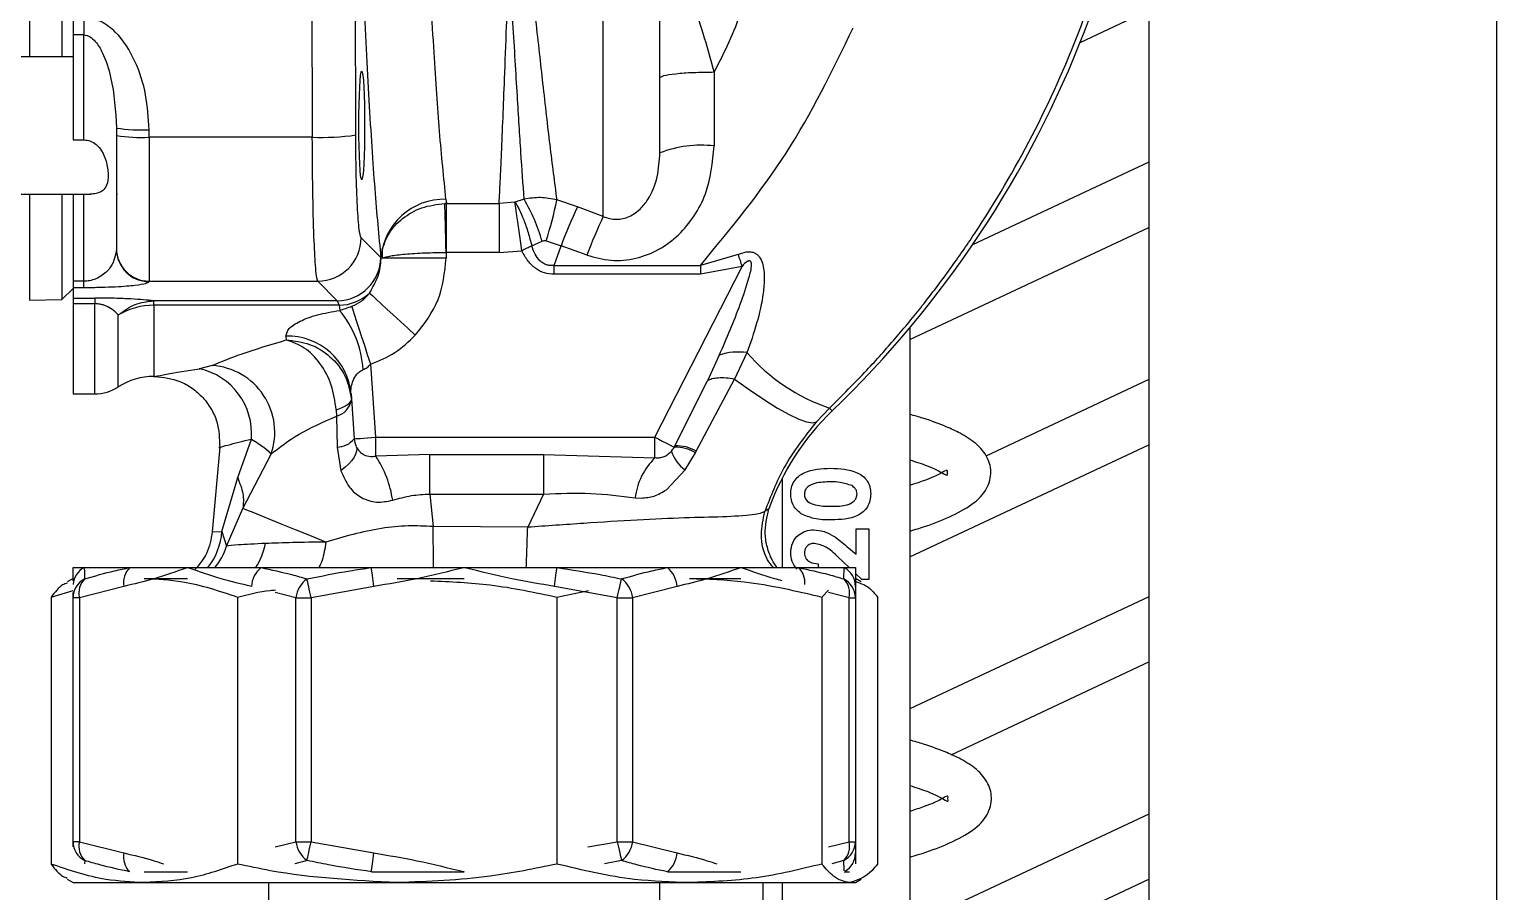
# Model space of a CAD drawing. Extents: x 150 to 4150, y 50 to 2920.
# Drawn here: x 2014.5 to 2183.2, y 1716.6 to 1815.9 of the extents above; entities that cross this region are included whole.
import ezdxf

# ---------------------------------------------------------------- set-up
doc = ezdxf.new("R2010")
doc.units = 0
doc.header["$LTSCALE"] = 10
doc.linetypes.add('SLD-KATı', pattern=[0])
doc.layers.get('0').update_dxf_attribs({"linetype": 'CONTINUOUS'})

msp = doc.modelspace()

# ---------------------------------------------------------------- linework, layer by layer
at = {"color": 7, "linetype": 'SLD-KATı'}
for p, q in [((2183.23, 1483.92), (2183.23, 2076.42)), ((2080.47, 1794.33), (2080.47, 1989.47)), ((2018.21, 1970.13), (2018.21, 1812.71)), ((2052, 1803.7), (2051.88, 1846.57)), ((2046.89, 1846.31), (2047, 1803.44)), ((2143.23, 1846.16), (2143.23, 1711.88)), ((2135.33, 1814.36), (2143.23, 1818.06)), ((2019.48, 1817.22), (2019.48, 1815.21)), ((2020.73, 1817.22), (2020.73, 1815.21)), ((2020.73, 1815.21), (2019.48, 1815.21)), ((2019.48, 1815.21), (2019.48, 1803.14)), ((2020.73, 1803.14), (2020.73, 1815.21)), ((2019.48, 1812.71), (2013.23, 1812.71)), ((2093.23, 1810.95), (2093.23, 1802.44)), ((2024.48, 1804.51), (2024.48, 1803.64)), ((2028.23, 1803.44), (2028.23, 1804.31)), ((2019.48, 1803.14), (2020.73, 1803.14)), ((2047, 1803.44), (2028.23, 1803.44)), ((2028.23, 1803.44), (2028.23, 1786.88)), ((2143.23, 1800.56), (2122.94, 1791.05)), ((2012.48, 1796.88), (2021.48, 1796.88)), ((2018.21, 1796.88), (2018.21, 1784.77)), ((2019.48, 1796.88), (2019.48, 1796.84)), ((2020.73, 1796.84), (2019.48, 1796.84)), ((2019.48, 1796.84), (2019.48, 1786.87)), ((2020.73, 1786.87), (2020.73, 1796.84)), ((2024.48, 1796.88), (2024.6, 1796.88)), ((2062.44, 1795.83), (2062.24, 1795.83)), ((2062.38, 1796.31), (2062.44, 1795.83)), ((2062.44, 1795.83), (2068.5, 1795.83)), ((2062.44, 1790.19), (2062.44, 1795.83)), ((2070.31, 1795.97), (2068.5, 1795.83)), ((2068.5, 1795.83), (2068.5, 1790.19)), ((2071.37, 1796.31), (2070.31, 1795.97)), ((2077.5, 1795.42), (2075.12, 1796.23)), ((2080.47, 1794.33), (2077.5, 1795.42)), ((2115.73, 1780.17), (2143.23, 1793.06)), ((2054.86, 1789.63), (2052.62, 1791.87)), ((2072.25, 1790.95), (2073.43, 1791.48)), ((2073.9, 1791.54), (2075.62, 1790.95)), ((2074.83, 1788.69), (2075.62, 1790.95)), ((2078.6, 1789.87), (2075.62, 1790.95)), ((2054.89, 1789.58), (2054.86, 1789.63)), ((2054.89, 1789.58), (2054.91, 1789.49)), ((2054.91, 1789.49), (2055.05, 1790.49)), ((2055.07, 1789.54), (2054.91, 1789.49)), ((2062.4, 1789.54), (2055.07, 1789.54)), ((2062.4, 1790.19), (2062.4, 1789.54)), ((2062.4, 1790.19), (2062.44, 1790.19)), ((2068.5, 1790.19), (2062.44, 1790.19)), ((2068.5, 1790.19), (2071.1, 1790.37)), ((2095.97, 1789.96), (2091.64, 1788.69)), ((2074.83, 1788.69), (2091.64, 1788.69)), ((2074.83, 1787.67), (2074.83, 1788.69)), ((2091.64, 1787.67), (2074.83, 1787.67)), ((2086.41, 1768.92), (2096.43, 1788.58)), ((2091.64, 1788.69), (2091.64, 1787.67)), ((2096.43, 1788.58), (2091.64, 1787.67)), ((2018.21, 1784.77), (2019.48, 1786.04)), ((2020.73, 1786.87), (2019.48, 1786.87)), ((2019.48, 1786.87), (2019.48, 1786.16)), ((2019.48, 1786.16), (2020.73, 1786.16)), ((2019.48, 1786.16), (2019.48, 1784.94)), ((2020.73, 1786.16), (2020.73, 1786.87)), ((2028.23, 1786.88), (2047.62, 1786.88)), ((2028.23, 1786.83), (2028.23, 1786.88)), ((2047.62, 1786.88), (2049.87, 1784.63)), ((2014.46, 1784.7), (2018.21, 1784.77)), ((2019.48, 1784.94), (2021.98, 1784.94)), ((2019.48, 1784.94), (2019.48, 1784.29)), ((2021.98, 1784.29), (2019.48, 1784.29)), ((2019.48, 1784.29), (2019.48, 1773.92)), ((2021.98, 1784.94), (2021.98, 1784.29)), ((2049.87, 1784.63), (2028.76, 1784.63)), ((2028.76, 1784.11), (2028.76, 1784.63)), ((2050.08, 1784.11), (2028.76, 1784.11)), ((2049.87, 1784.63), (2050.08, 1784.11)), ((2050.08, 1784.11), (2050.16, 1783.52)), ((2043.97, 1780.57), (2044.01, 1780.12)), ((2115.73, 1781.51), (2115.73, 1683.53)), ((2035.5, 1777.18), (2034.01, 1776.81)), ((2054.31, 1768.92), (2053.72, 1777.34)), ((2093.81, 1778.36), (2092.45, 1775.41)), ((2097, 1778.65), (2095.57, 1775.6)), ((2091.16, 1767.31), (2095.57, 1775.6)), ((2143.23, 1775.56), (2124.47, 1766.76)), ((2019.48, 1773.92), (2021.98, 1773.92)), ((2051.46, 1773.9), (2051.82, 1768.74)), ((2088.71, 1767.93), (2092.45, 1775.41)), ((2104.98, 1770.69), (2106.49, 1772.27)), ((2106.49, 1772.27), (2106.8, 1771.95)), ((2049.75, 1772.09), (2049.77, 1771.34)), ((2049.77, 1771.34), (2049.85, 1767.78)), ((2054.31, 1768.92), (2086.41, 1768.92)), ((2054.31, 1766.74), (2054.31, 1768.92)), ((2086.41, 1766.54), (2086.41, 1768.92)), ((2036.35, 1767.76), (2035.5, 1758.04)), ((2038.42, 1764.27), (2040, 1768.71)), ((2049.85, 1767.78), (2050.3, 1765.06)), ((2088.64, 1767.78), (2088.71, 1767.93)), ((2089.88, 1765.16), (2091.08, 1767.14)), ((2091.08, 1767.14), (2091.16, 1767.31)), ((2115.73, 1755.17), (2143.23, 1768.06)), ((2039.03, 1760.73), (2042.27, 1766.97)), ((2060.53, 1766.94), (2054.31, 1766.74)), ((2060.53, 1766.94), (2073.6, 1766.94)), ((2073.6, 1766.94), (2086.41, 1766.54)), ((2036.61, 1758.07), (2038.42, 1764.27)), ((2087.74, 1762.88), (2089.88, 1765.16)), ((2060.53, 1762.38), (2073.6, 1762.38)), ((2060.53, 1762.38), (2060.89, 1758.65)), ((2073.6, 1762.38), (2071.78, 1758.56)), ((2037.15, 1756.37), (2039.03, 1760.73)), ((2084.12, 1761.94), (2084.83, 1761.92)), ((2099.53, 1760.68), (2099.05, 1760.37)), ((2071.78, 1758.56), (2060.89, 1758.65)), ((2036.61, 1758.07), (2037.15, 1756.37)), ((2109.54, 1755.45), (2109.54, 1758.39)), ((2109.54, 1758.39), (2111, 1758.39)), ((2111, 1758.39), (2111, 1752.56)), ((2108.5, 1756.36), (2109.54, 1755.45)), ((2019.48, 1753.92), (2020.76, 1753.92)), ((2020.76, 1753.92), (2026.02, 1753.92)), ((2026.02, 1753.92), (2032.66, 1753.92)), ((2032.66, 1753.92), (2041.12, 1753.92)), ((2041.12, 1753.92), (2053.8, 1753.92)), ((2053.8, 1753.92), (2064.48, 1753.92)), ((2064.48, 1753.92), (2075.16, 1753.92)), ((2075.16, 1753.92), (2087.84, 1753.92)), ((2087.84, 1753.92), (2096.3, 1753.92)), ((2096.3, 1753.92), (2102.94, 1753.92)), ((2102.94, 1753.92), (2108.19, 1753.92)), ((2105.17, 1754.36), (2105.17, 1753.92)), ((2108.76, 1753.92), (2107.45, 1755.15)), ((2108.19, 1753.92), (2109.48, 1753.92)), ((2019.48, 1752.67), (2018.8, 1752.28)), ((2027.68, 1752.67), (2032.66, 1752.67)), ((2056.77, 1752.67), (2064.48, 1752.67)), ((2090.37, 1752.67), (2096.3, 1752.67)), ((2110.21, 1752.56), (2109.48, 1753.25)), ((2110.15, 1752.28), (2109.48, 1752.67)), ((2111, 1752.56), (2110.21, 1752.56)), ((2016.95, 1750.53), (2019.48, 1751.28)), ((2016.95, 1750.53), (2016.95, 1719.81)), ((2019.48, 1750.45), (2019.48, 1751.06)), ((2020.21, 1750.45), (2019.48, 1750.45)), ((2019.48, 1722.38), (2019.48, 1750.45)), ((2025.32, 1751.75), (2020.21, 1750.45)), ((2020.21, 1750.45), (2020.21, 1722.38)), ((2038.4, 1750.53), (2038.4, 1719.81)), ((2045.11, 1750.45), (2046.87, 1750.45)), ((2045.11, 1722.38), (2045.11, 1750.45)), ((2054.09, 1751.75), (2046.87, 1750.45)), ((2046.87, 1750.45), (2046.87, 1722.38)), ((2082.08, 1750.45), (2074.86, 1751.75)), ((2075.13, 1750.53), (2078.76, 1751.29)), ((2075.13, 1750.53), (2075.13, 1719.81)), ((2082.08, 1750.45), (2083.85, 1750.45)), ((2082.08, 1722.38), (2082.08, 1750.45)), ((2088.96, 1751.75), (2083.85, 1750.45)), ((2083.85, 1750.45), (2083.85, 1722.38)), ((2105.62, 1750.53), (2106.38, 1751.32)), ((2105.62, 1750.53), (2105.62, 1719.81)), ((2108.75, 1722.38), (2108.75, 1750.45)), ((2108.75, 1750.45), (2109.48, 1750.45)), ((2109.48, 1751.75), (2109.48, 1750.45)), ((2109.48, 1750.45), (2109.48, 1722.38)), ((2112.01, 1750.53), (2112.01, 1719.81)), ((2143.23, 1750.56), (2115.73, 1737.67)), ((2120.48, 1732.39), (2143.23, 1743.06)), ((2143.23, 1725.56), (2115.73, 1712.67)), ((2020.21, 1722.38), (2019.48, 1722.38)), ((2019.48, 1721.78), (2019.48, 1722.38)), ((2020.21, 1722.38), (2025.32, 1721.08)), ((2045.11, 1722.38), (2046.87, 1722.38)), ((2046.87, 1722.38), (2054.09, 1721.08)), ((2082.08, 1722.38), (2083.85, 1722.38)), ((2083.85, 1722.38), (2088.96, 1721.08)), ((2108.75, 1722.38), (2109.48, 1722.38)), ((2109.48, 1722.38), (2109.48, 1721.08)), ((2027.68, 1718.92), (2032.66, 1718.92)), ((2053.8, 1718.92), (2064.48, 1718.92)), ((2087.84, 1718.92), (2096.3, 1718.92)), ((2108.19, 1718.92), (2108.81, 1718.92)), ((2018.8, 1718.06), (2019.48, 1717.67)), ((2019.48, 1717.67), (2027.68, 1717.67)), ((2027.68, 1717.67), (2056.77, 1717.67)), ((2041.98, 1717.67), (2041.98, 1636.42)), ((2056.77, 1717.67), (2090.37, 1717.67)), ((2086.98, 1636.42), (2086.98, 1717.67)), ((2090.37, 1717.67), (2108.81, 1717.67)), ((2108.81, 1717.67), (2109.48, 1717.67)), ((2109.48, 1717.67), (2110.15, 1718.06)), ((2115.73, 1705.17), (2143.23, 1718.06))]:
    msp.add_line(p, q, dxfattribs=at)
at = {"color": 8, "linetype": 'SLD-KATı'}
for p, q in [((2014.46, 1970.13), (2014.46, 1812.71)), ((2014.46, 1796.88), (2014.46, 1784.7)), ((2021.98, 1773.92), (2021.98, 1784.29)), ((2028.76, 1784.11), (2028.76, 1775.92)), ((2024.69, 1774.72), (2024.69, 1783)), ((2101.06, 1764.24), (2101.06, 1753.92)), ((2035.5, 1758.05), (2036.61, 1758.07)), ((2045.11, 1750.45), (2042.72, 1751.06)), ((2108.75, 1750.45), (2106.36, 1751.06)), ((2042.72, 1721.78), (2045.11, 1722.38)), ((2078.71, 1721.78), (2082.08, 1722.38)), ((2106.36, 1721.78), (2108.75, 1722.38)), ((2020.82, 1720.22), (2020.81, 1719.85)), ((2046.4, 1720.22), (2045, 1719.85)), ((2082.56, 1720.22), (2080.6, 1719.85)), ((2108.13, 1720.22), (2106.76, 1719.85)), ((2098.85, 1664.63), (2098.85, 1717.67)), ((2101.06, 1717.67), (2101.06, 1664.17))]:
    msp.add_line(p, q, dxfattribs=at)
at = {"color": 7, "linetype": 'SLD-KATı', "flags": 128}
for points in [[(2062.4, 1790.19), (2062.38, 1791.07), (2062.35, 1791.92), (2062.33, 1792.75), (2062.31, 1793.52), (2062.29, 1794.23), (2062.27, 1794.86), (2062.25, 1795.39), (2062.24, 1795.83)], [(2071.1, 1790.37), (2070.98, 1791.25), (2070.86, 1792.1), (2070.74, 1792.92), (2070.63, 1793.69), (2070.53, 1794.39), (2070.45, 1795.02), (2070.37, 1795.55), (2070.31, 1795.97)], [(2072.25, 1790.95), (2072.1, 1790.87), (2071.96, 1790.8), (2071.82, 1790.73), (2071.68, 1790.66), (2071.53, 1790.59), (2071.39, 1790.52), (2071.24, 1790.45), (2071.1, 1790.37)], [(2095.97, 1789.96), (2096.02, 1789.79), (2096.08, 1789.62), (2096.14, 1789.45), (2096.2, 1789.28), (2096.26, 1789.1), (2096.31, 1788.93), (2096.37, 1788.76), (2096.43, 1788.58)], [(2053.72, 1777.34), (2053.37, 1778.41), (2053.04, 1779.46), (2052.71, 1780.45), (2052.41, 1781.38), (2052.14, 1782.21), (2051.9, 1782.94), (2051.71, 1783.54), (2051.56, 1784)], [(2053.59, 1785.51), (2053.91, 1785.22), (2054.36, 1784.8), (2054.92, 1784.28), (2055.58, 1783.67), (2056.32, 1782.99), (2057.13, 1782.24), (2057.98, 1781.46), (2058.85, 1780.65)], [(2095.57, 1775.6), (2097.37, 1774.32), (2099.02, 1773.21), (2100.52, 1772.28), (2101.84, 1771.54), (2102.95, 1771.01), (2103.85, 1770.69), (2104.53, 1770.58), (2104.98, 1770.69)], [(2049.75, 1772.09), (2050.16, 1772.23), (2050.51, 1772.37), (2050.82, 1772.52), (2051.07, 1772.67), (2051.26, 1772.82), (2051.4, 1772.98), (2051.48, 1773.13), (2051.5, 1773.28)], [(2051.82, 1768.74), (2051.86, 1768.75), (2052.01, 1768.76), (2052.24, 1768.77), (2052.55, 1768.79), (2052.92, 1768.82), (2053.36, 1768.85), (2053.82, 1768.88), (2054.31, 1768.92)], [(2086.41, 1768.92), (2086.85, 1768.7), (2087.26, 1768.48), (2087.65, 1768.29), (2087.99, 1768.12), (2088.26, 1767.97), (2088.47, 1767.87), (2088.6, 1767.8), (2088.64, 1767.78)], [(2052.04, 1767.87), (2052.11, 1767.61), (2052.09, 1767.31), (2051.99, 1766.98), (2051.81, 1766.63), (2051.54, 1766.25), (2051.2, 1765.86), (2050.78, 1765.46), (2050.3, 1765.06)], [(2048.56, 1756.86), (2046.73, 1757.6), (2045.06, 1758.28), (2043.55, 1758.89), (2042.23, 1759.43), (2041.11, 1759.88), (2040.19, 1760.25), (2039.49, 1760.54), (2039.03, 1760.73)], [(2054.09, 1751.75), (2054.05, 1752.08), (2054.01, 1752.4), (2053.96, 1752.71), (2053.92, 1753.01), (2053.89, 1753.28), (2053.85, 1753.53), (2053.82, 1753.74), (2053.8, 1753.92)], [(2074.86, 1751.75), (2074.91, 1752.08), (2074.95, 1752.4), (2074.99, 1752.71), (2075.03, 1753.01), (2075.07, 1753.28), (2075.1, 1753.53), (2075.13, 1753.74), (2075.16, 1753.92)], [(2046.87, 1750.45), (2046.8, 1750.78), (2046.73, 1751.11), (2046.66, 1751.42), (2046.59, 1751.72), (2046.53, 1751.99), (2046.48, 1752.23), (2046.43, 1752.44), (2046.4, 1752.62)], [(2082.08, 1750.45), (2082.16, 1750.78), (2082.23, 1751.11), (2082.3, 1751.42), (2082.36, 1751.72), (2082.42, 1751.99), (2082.48, 1752.23), (2082.52, 1752.44), (2082.56, 1752.62)], [(2046.4, 1720.22), (2046.43, 1720.39), (2046.48, 1720.6), (2046.53, 1720.84), (2046.59, 1721.12), (2046.66, 1721.41), (2046.73, 1721.73), (2046.8, 1722.05), (2046.87, 1722.38)], [(2082.08, 1722.38), (2082.16, 1722.05), (2082.23, 1721.73), (2082.3, 1721.41), (2082.36, 1721.12), (2082.42, 1720.84), (2082.48, 1720.6), (2082.52, 1720.39), (2082.56, 1720.22)], [(2053.8, 1718.92), (2053.82, 1719.1), (2053.85, 1719.31), (2053.89, 1719.55), (2053.92, 1719.83), (2053.96, 1720.12), (2054.01, 1720.43), (2054.05, 1720.75), (2054.09, 1721.08)]]:
    msp.add_lwpolyline(points, dxfattribs=at)
at = {"color": 7, "linetype": 'SLD-KATı'}
for centre, radius, start, end in [((2023.05, 1859.11), 120.87, 313.8573, 3.968), ((2027.29, 1822.37), 18.09, 261.0455, 272.9631), ((2027.29, 1821.5), 18.08, 261.0446, 272.9635), ((2048.09, 1830.5), 27.08, 267.7038, 278.2964), ((2091.69, 1789.69), 12.84, 83.1249, 111.5419), ((2062.21, 1788.97), 7.34, 88.647, 175.255), ((2053.68, 1785.93), 20.51, 15.7113, 30.4093), ((2033.58, 1804.51), 42.36, 342.1592, 348.7239), ((2122.32, 1773.94), 49.7, 154.395, 159.9866), ((2124.1, 1773.35), 48.41, 154.3075, 160.044), ((2047.61, 1791.89), 5.01, 270.1832, 359.8175), ((2028.23, 1790.63), 3.75, 180.0399, 270.0391), ((2028.23, 1790.58), 3.75, 180.0401, 270.0388), ((2049.86, 1789.64), 5.01, 270.1834, 359.8173), ((2059.7, 1790.13), 4.67, 175.6146, 187.3124), ((2028.74, 1776.19), 7.92, 89.8688, 120.7738), ((2050, 1789.39), 5.28, 270.8306, 312.7617), ((2040.88, 1775.9), 12, 3.8497, 39.4224), ((2044.16, 1773.24), 7.33, 5.104, 91.4219), ((2034.98, 1769.48), 7.71, 340.9833, 86.0834), ((2095.99, 1772.1), 6.63, 81.2694, 109.1706), ((2113.35, 1792.74), 21.58, 220.7243, 251.4477), ((2028.76, 1768.42), 7.5, 90, 122.8599), ((2032.38, 1769.34), 7.64, 355.3003, 77.7209), ((2021.98, 1778.92), 5, 270, 302.8599), ((2049.21, 1773.62), 2.34, 283.824, 348.5493), ((2126.98, 1750.95), 29.13, 133.8573, 160.4763), ((2049.83, 1770.31), 2.53, 270.4526, 321.6619), ((2054.31, 1768.92), 2.5, 184, 204.7405), ((2086.41, 1768.92), 2.5, 319.6123, 333), ((2092.36, 1768.62), 4.25, 198.1343, 234.3829), ((2088.79, 1763.41), 4.37, 58.5315, 92.0556), ((2088.95, 1763.7), 4.23, 58.4422, 93.1662), ((2043.74, 1759.79), 12.65, 8.5116, 33.3001), ((2091.81, 1760.99), 7.74, 134.1893, 172.9353), ((2027.8, 1752.15), 2.52, 135.212, 188.9873), ((2043.05, 1751.55), 3.06, 129.1649, 176.1743), ((2085.91, 1751.55), 3.06, 3.8257, 50.8351), ((2107.01, 1751.75), 2.47, 0.0995, 61.3064), ((2021.91, 1750.44), 2.43, 116.5834, 179.7123), ((2022.47, 1750.98), 2.32, 135.166, 193.2225), ((2048.27, 1750.04), 3.19, 125.9387, 172.5097), ((2080.69, 1750.04), 3.19, 7.4903, 54.0613), ((2106.49, 1750.98), 2.32, 346.7775, 44.834), ((2107.04, 1750.44), 2.43, 0.2877, 63.4166), ((2021.91, 1722.39), 2.43, 180.2877, 243.4167), ((2022.47, 1721.85), 2.32, 166.7774, 224.834), ((2048.27, 1722.8), 3.19, 187.4902, 234.0614), ((2080.69, 1722.8), 3.19, 305.9386, 352.5098), ((2106.49, 1721.85), 2.32, 315.166, 13.2226), ((2107.04, 1722.39), 2.43, 296.5833, 359.7123), ((2085.91, 1721.29), 3.06, 309.1645, 356.1746)]:
    msp.add_arc(centre, radius, start, end, dxfattribs=at)
at = {"color": 8, "linetype": 'SLD-KATı'}
for centre, radius, start, end in [((2028.91, 1758.66), 7.72, 322.1176, 355.6138), ((2030.01, 1758.72), 7.51, 320.2771, 341.8027), ((2033.5, 1758.36), 8.29, 327.5684, 348.441), ((2021.95, 1751.75), 2.48, 118.7086, 174.4269), ((2101.21, 1752.18), 2.46, 355.5171, 45.0879), ((2027.84, 1720.69), 2.56, 171.249, 222.1377), ((2107.01, 1721.09), 2.47, 301.4912, 359.9087)]:
    msp.add_arc(centre, radius, start, end, dxfattribs=at)
at = {"color": 7, "linetype": 'SLD-KATı'}
msp.add_ellipse((2052.69, 1804.8), major_axis=(0, 6.25), ratio=0.052408, dxfattribs=at)
for points, knots in [([(2086.98, 1801.63), (2086.98, 1804.09), (2086.98, 1809.1), (2086.98, 1819.16), (2086.98, 1831.06), (2086.98, 1844.66), (2086.98, 1859.39), (2086.98, 1874.69), (2086.98, 1889.96), (2086.98, 1904.88), (2086.98, 1919.44), (2086.98, 1933.59), (2086.98, 1946.98), (2086.98, 1959.05), (2086.98, 1969.31), (2086.98, 1977.34), (2086.98, 1983.17), (2086.98, 1985.15), (2086.98, 1986.12)], [0, 0, 0, 0, 0.059803, 0.121859, 0.185514, 0.25, 0.314486, 0.378141, 0.440197, 0.5, 0.559803, 0.621859, 0.685514, 0.75, 0.814486, 0.878141, 0.940197, 1, 1, 1, 1]), ([(2051.71, 1897.06), (2051.7, 1891.81), (2051.67, 1881.13), (2051.79, 1864.97), (2052.04, 1848.98), (2052.41, 1833.71), (2052.9, 1819.71), (2053.5, 1807.5), (2054.16, 1797.2), (2054.65, 1792.09), (2054.89, 1789.58)], [0, 0, 0, 0, 0.120021, 0.244171, 0.371244, 0.499843, 0.628466, 0.755605, 0.879857, 1, 1, 1, 1]), ([(2062.38, 1796.31), (2062.13, 1798.79), (2061.64, 1803.56), (2061.09, 1811.61), (2060.68, 1818.78), (2060.4, 1824.8), (2060.14, 1831.07), (2059.89, 1838.42), (2059.65, 1846.94), (2059.44, 1856.7), (2059.27, 1868.2), (2059.16, 1881.51), (2059.19, 1891.46), (2059.2, 1896.43)], [0, 0, 0, 0, 0.12651, 0.244333, 0.31025, 0.374867, 0.438185, 0.500204, 0.586553, 0.671792, 0.755924, 0.878148, 1, 1, 1, 1]), ([(2106.49, 1772.27), (2107.93, 1773.71), (2110.54, 1776.31), (2114.08, 1780.28), (2117.29, 1784.16), (2120.32, 1788.17), (2124.75, 1794.57), (2130.02, 1803.55), (2135.45, 1815.63), (2139.5, 1828.15), (2142.15, 1841.08), (2143.49, 1854.18), (2143.16, 1863.02), (2143, 1867.43)], [0, 0, 0, 0, 0.058228, 0.105455, 0.151755, 0.202416, 0.249131, 0.373993, 0.499203, 0.626154, 0.748428, 0.874469, 1, 1, 1, 1]), ([(2093.23, 1810.95), (2092.82, 1812.44), (2092.04, 1815.27), (2090.71, 1819.31), (2089.47, 1823.05), (2088.99, 1825.66), (2088.76, 1826.91)], [0, 0, 0, 0, 0.267084, 0.506228, 0.762781, 1, 1, 1, 1]), ([(2097.84, 1825.67), (2097.68, 1824.79), (2097.23, 1822.21), (2096.35, 1817.08), (2094.39, 1813.24), (2093.23, 1810.95)], [0, 0, 0, 0, 0.171077, 0.5067758, 1, 1, 1, 1]), ([(2068.5, 1795.83), (2068.54, 1796.66), (2068.62, 1798.43), (2068.77, 1801.7), (2068.94, 1805.62), (2069.13, 1810.45), (2069.36, 1816.46), (2069.53, 1821.38), (2069.62, 1824.05)], [0, 0, 0, 0, 0.121442, 0.261256, 0.419439, 0.576976, 0.7705, 1, 1, 1, 1]), ([(2071.37, 1796.31), (2071.25, 1798.03), (2071, 1801.48), (2070.58, 1808.29), (2070.19, 1814.86), (2069.85, 1820.36), (2069.69, 1822.92), (2069.62, 1824.05)], [0, 0, 0, 0, 0.250405, 0.501115, 0.779713, 0.902747, 1, 1, 1, 1]), ([(2071.88, 1823.98), (2072.15, 1821.57), (2072.74, 1816.45), (2073.54, 1809.24), (2074.35, 1802.09), (2074.85, 1798.25), (2075.12, 1796.23)], [0, 0, 0, 0, 0.208643, 0.44476, 0.708498, 1, 1, 1, 1]), ([(2028.23, 1804.31), (2028.15, 1805.66), (2027.99, 1808.35), (2026.75, 1812.23), (2024.95, 1815.18), (2023.03, 1816.65), (2021.75, 1817.15), (2021.06, 1817.2), (2020.73, 1817.22)], [0, 0, 0, 0, 0.2488886, 0.498663, 0.7484848, 0.873943, 0.9382519, 1, 1, 1, 1]), ([(2091.64, 1788.69), (2095.1, 1792.88), (2102.05, 1801.28), (2106.83, 1811.11), (2109.22, 1816.03)], [0, 0, 0, 0, 0.49895, 1, 1, 1, 1]), ([(2020.73, 1815.21), (2020.84, 1815.2), (2021.07, 1815.18), (2021.55, 1814.96), (2022.24, 1814.33), (2023.13, 1812.76), (2024.19, 1809.43), (2024.36, 1806.48), (2024.48, 1804.51)], [0, 0, 0, 0, 0.026673, 0.055573, 0.125692, 0.25072, 0.500889, 1, 1, 1, 1]), ([(2086.98, 1810.28), (2087.07, 1810.37), (2087.26, 1810.54), (2088.71, 1810.77), (2090.77, 1810.92), (2092.41, 1810.94), (2093.23, 1810.95)], [0, 0, 0, 0, 0.249999, 0.499996, 0.750002, 1, 1, 1, 1]), ([(2020.73, 1803.14), (2020.99, 1803.11), (2021.5, 1803.05), (2022.23, 1802.57), (2022.89, 1801.77), (2023.39, 1800.52), (2023.58, 1799.09), (2023.44, 1797.96), (2022.99, 1797.31), (2022.37, 1797.01), (2021.66, 1796.88), (2021.09, 1796.85), (2020.78, 1796.84), (2020.73, 1796.84)], [0, 0, 0, 0, 0.064218, 0.128128, 0.210429, 0.327503, 0.48814, 0.651333, 0.771149, 0.855739, 0.921763, 0.98821, 1, 1, 1, 1]), ([(2024.48, 1803.64), (2024.48, 1802.02), (2024.48, 1798.69), (2024.48, 1794.42), (2024.48, 1791.4), (2024.48, 1790.88), (2024.48, 1790.62)], [0, 0, 0, 0, 0.241413, 0.5, 0.758588, 1, 1, 1, 1]), ([(2047.62, 1786.88), (2047.58, 1787.03), (2047.49, 1787.31), (2047.34, 1788.92), (2047.18, 1791.97), (2047.04, 1797.13), (2047.02, 1801.37), (2047, 1803.44)], [0, 0, 0, 0, 0.151336, 0.285374, 0.500804, 0.757197, 1, 1, 1, 1]), ([(2052.62, 1791.87), (2052.54, 1792.1), (2052.38, 1792.58), (2052.18, 1795.32), (2052.03, 1799.2), (2052.01, 1802.24), (2052, 1803.7)], [0, 0, 0, 0, 0.241561, 0.500214, 0.758736, 1, 1, 1, 1]), ([(2078.6, 1789.87), (2079.51, 1789.62), (2081.35, 1789.11), (2084.24, 1789.4), (2086.91, 1790.43), (2089.21, 1792.15), (2091, 1794.35), (2092.77, 1797.72), (2093.04, 1800.55), (2093.23, 1802.44)], [0, 0, 0, 0, 0.124884, 0.249847, 0.374987, 0.500234, 0.625529, 0.750595, 1, 1, 1, 1]), ([(2080.47, 1794.33), (2080.72, 1794.24), (2081.21, 1794.05), (2081.99, 1793.97), (2082.75, 1794.06), (2083.72, 1794.39), (2084.75, 1795.13), (2085.94, 1796.65), (2086.81, 1798.86), (2086.92, 1800.71), (2086.98, 1801.63)], [0, 0, 0, 0, 0.064267, 0.125687, 0.183858, 0.244688, 0.371661, 0.494082, 0.74655, 1, 1, 1, 1]), ([(2055.05, 1790.49), (2055.27, 1791.15), (2055.73, 1792.49), (2057.34, 1794.19), (2059.56, 1795.48), (2061.34, 1795.71), (2062.24, 1795.83)], [0, 0, 0, 0, 0.233848, 0.476702, 0.732632, 1, 1, 1, 1]), ([(2070.31, 1795.97), (2070.49, 1795.7), (2070.81, 1795.18), (2071.33, 1793.94), (2071.83, 1792.53), (2072.11, 1791.46), (2072.25, 1790.95)], [0, 0, 0, 0, 0.270638, 0.504019, 0.759556, 1, 1, 1, 1]), ([(2075.12, 1796.23), (2074.5, 1796.36), (2073.26, 1796.61), (2072, 1796.41), (2071.37, 1796.31)], [0, 0, 0, 0, 0.5019939, 1, 1, 1, 1]), ([(2074.83, 1788.69), (2074.68, 1788.68), (2074.38, 1788.66), (2073.93, 1788.75), (2073.53, 1788.94), (2073.05, 1789.33), (2072.58, 1790.01), (2072.36, 1790.62), (2072.25, 1790.95)], [0, 0, 0, 0, 0.121312, 0.239373, 0.35681, 0.476572, 0.72858, 1, 1, 1, 1]), ([(2073.43, 1791.48), (2073.51, 1791.51), (2073.62, 1791.56), (2073.79, 1791.56), (2073.86, 1791.54), (2073.9, 1791.54)], [0, 0, 0, 0, 0.518072, 0.762179, 1, 1, 1, 1]), ([(2024.48, 1790.58), (2024.36, 1789.88), (2024.19, 1788.84), (2023.13, 1787.7), (2022.24, 1787.17), (2021.55, 1786.95), (2021.07, 1786.88), (2020.84, 1786.87), (2020.73, 1786.87)], [0, 0, 0, 0, 0.499111, 0.74928, 0.874308, 0.944427, 0.973327, 1, 1, 1, 1]), ([(2053.59, 1785.51), (2053.94, 1786.14), (2054.44, 1787.02), (2054.86, 1788.47), (2054.9, 1789.15), (2054.91, 1789.49)], [0, 0, 0, 0, 0.552083, 0.780164, 1, 1, 1, 1]), ([(2055.07, 1789.54), (2055.34, 1789.63), (2055.86, 1789.8), (2057.62, 1790.01), (2059.87, 1790.15), (2061.57, 1790.18), (2062.4, 1790.19)], [0, 0, 0, 0, 0.250234, 0.500002, 0.756009, 1, 1, 1, 1]), ([(2058.85, 1780.65), (2059.87, 1781.96), (2061.89, 1784.59), (2062.23, 1787.89), (2062.4, 1789.54)], [0, 0, 0, 0, 0.5001688, 1, 1, 1, 1]), ([(2074.83, 1787.67), (2074.45, 1787.7), (2073.69, 1787.76), (2072.64, 1788.32), (2071.75, 1789.2), (2071.32, 1789.97), (2071.1, 1790.37)], [0, 0, 0, 0, 0.234602, 0.464721, 0.713618, 1, 1, 1, 1]), ([(2093.81, 1778.36), (2094.66, 1780.31), (2095.93, 1783.22), (2097.09, 1786.72), (2097.54, 1788.36), (2097.5, 1789), (2097.45, 1789.12), (2097.4, 1789.18), (2097.36, 1789.2), (2097.32, 1789.22), (2097.25, 1789.22), (2097.16, 1789.19), (2096.84, 1789.04), (2096.62, 1788.8), (2096.43, 1788.58)], [0, 0, 0, 0, 0.499604, 0.749076, 0.874158, 0.893427, 0.900543, 0.906493, 0.909258, 0.912026, 0.917993, 0.925141, 0.933913, 1, 1, 1, 1]), ([(2095.97, 1789.96), (2096.27, 1790.07), (2096.72, 1790.24), (2097.34, 1790.28), (2097.78, 1790.2), (2098.14, 1789.99), (2098.53, 1789.59), (2098.92, 1788.68), (2099.03, 1787.24), (2098.75, 1783.7), (2097.78, 1780.9), (2097, 1778.65)], [0, 0, 0, 0, 0.065407, 0.09616, 0.125737, 0.154213, 0.182731, 0.241129, 0.363197, 0.488659, 1, 1, 1, 1]), ([(2020.73, 1786.16), (2021.06, 1786.16), (2021.75, 1786.16), (2023.03, 1786.19), (2024.95, 1786.26), (2026.75, 1786.42), (2027.99, 1786.62), (2028.15, 1786.76), (2028.23, 1786.83)], [0, 0, 0, 0, 0.061712, 0.126055, 0.251514, 0.501336, 0.751111, 1, 1, 1, 1]), ([(2028.76, 1784.63), (2027.99, 1784.7), (2026.83, 1784.81), (2024.63, 1784.9), (2023.16, 1784.93), (2022.37, 1784.94), (2021.98, 1784.94)], [0, 0, 0, 0, 0.49886, 0.748901, 0.874204, 1, 1, 1, 1]), ([(2024.69, 1783), (2024.45, 1783.23), (2024.05, 1783.62), (2023.27, 1784.07), (2022.58, 1784.24), (2022.23, 1784.28), (2022.06, 1784.29), (2021.98, 1784.29)], [0, 0, 0, 0, 0.499818, 0.813583, 0.917339, 0.960157, 1, 1, 1, 1]), ([(2024.69, 1783), (2025.31, 1783.45), (2026.56, 1784.37), (2028.03, 1784.54), (2028.76, 1784.63)], [0, 0, 0, 0, 0.499993, 1, 1, 1, 1]), ([(2050.16, 1783.52), (2050.38, 1783.59), (2050.8, 1783.73), (2051.32, 1783.91), (2051.56, 1784)], [0, 0, 0, 0, 0.526844, 1, 1, 1, 1]), ([(2051.56, 1784), (2051.95, 1784.18), (2052.74, 1784.54), (2053.3, 1785.18), (2053.59, 1785.51)], [0, 0, 0, 0, 0.487452, 1, 1, 1, 1]), ([(2043.97, 1780.57), (2044.04, 1780.86), (2044.17, 1781.42), (2045.5, 1782.29), (2047.49, 1783.05), (2049.26, 1783.36), (2050.16, 1783.52)], [0, 0, 0, 0, 0.249477, 0.49918, 0.749082, 1, 1, 1, 1]), ([(2053.72, 1777.34), (2054.69, 1777.73), (2056.61, 1778.5), (2058.11, 1779.94), (2058.85, 1780.65)], [0, 0, 0, 0, 0.501697, 1, 1, 1, 1]), ([(2035.5, 1777.18), (2036.52, 1777.61), (2038.56, 1778.48), (2042.19, 1779.57), (2044.01, 1780.12)], [0, 0, 0, 0, 0.499207, 1, 1, 1, 1]), ([(2044.01, 1780.12), (2044.92, 1780.01), (2046.76, 1779.8), (2049.16, 1778.29), (2050.97, 1776.05), (2051.32, 1774.21), (2051.5, 1773.28)], [0, 0, 0, 0, 0.242933, 0.488953, 0.741539, 1, 1, 1, 1]), ([(2049.75, 1772.09), (2049.62, 1773.05), (2049.35, 1774.95), (2047.98, 1777.47), (2046.14, 1779.37), (2044.71, 1779.87), (2044.01, 1780.12)], [0, 0, 0, 0, 0.258529, 0.511102, 0.757072, 1, 1, 1, 1]), ([(2052.86, 1776.7), (2053.01, 1776.78), (2053.33, 1776.93), (2053.59, 1777.2), (2053.72, 1777.34)], [0, 0, 0, 0, 0.473648, 1, 1, 1, 1]), ([(2028.87, 1775.92), (2029.87, 1775.81), (2031.39, 1775.64), (2033.21, 1774.6), (2034.45, 1773.53), (2035.41, 1772.2), (2036.28, 1770.3), (2036.32, 1768.76), (2036.35, 1767.76)], [0, 0, 0, 0, 0.238216, 0.367556, 0.499998, 0.632437, 0.761786, 1, 1, 1, 1]), ([(2051.46, 1773.9), (2051.45, 1774.08), (2051.44, 1774.31), (2051.47, 1774.57), (2051.52, 1774.91), (2051.67, 1775.46), (2052.02, 1776.08), (2052.44, 1776.5), (2052.73, 1776.64), (2052.86, 1776.7)], [0, 0, 0, 0, 0.172186, 0.22295, 0.250126, 0.500098, 0.749541, 0.883867, 1, 1, 1, 1]), ([(2095.57, 1775.6), (2095.23, 1775.65), (2094.55, 1775.75), (2093.67, 1775.75), (2092.94, 1775.65), (2092.61, 1775.49), (2092.45, 1775.41)], [0, 0, 0, 0, 0.247617, 0.499988, 0.75235, 1, 1, 1, 1]), ([(2042.27, 1766.97), (2043.24, 1767.75), (2045.13, 1769.28), (2048.25, 1770.67), (2049.77, 1771.34)], [0, 0, 0, 0, 0.512777, 1, 1, 1, 1]), ([(2104.98, 1770.69), (2103.64, 1768.99), (2101.17, 1765.86), (2099.71, 1762.09), (2099.05, 1760.37)], [0, 0, 0, 0, 0.543798, 1, 1, 1, 1]), ([(2115.73, 1758.13), (2116.04, 1758.22), (2117.61, 1758.66), (2120.01, 1759.57), (2122.74, 1760.96), (2124.48, 1762.54), (2125.23, 1764.66), (2124.77, 1766.65), (2123.4, 1768.26), (2121.69, 1769.33), (2119.75, 1770.22), (2117.87, 1770.94), (2116.24, 1771.4), (2115.73, 1771.54)], [0, 0, 0, 0, 0.028002, 0.142986, 0.267842, 0.391859, 0.491368, 0.583247, 0.681236, 0.777261, 0.851685, 0.953251, 1, 1, 1, 1]), ([(2040, 1768.71), (2040.53, 1768.38), (2041.6, 1767.7), (2042.04, 1767.22), (2042.27, 1766.97)], [0, 0, 0, 0, 0.491737, 1, 1, 1, 1]), ([(2052.04, 1767.87), (2052.15, 1767.67), (2052.27, 1767.46), (2052.44, 1767.29), (2052.48, 1767.25), (2052.64, 1767.1), (2053.03, 1766.84), (2053.63, 1766.66), (2054.1, 1766.72), (2054.31, 1766.74)], [0, 0, 0, 0, 0.249823, 0.25208, 0.269704, 0.318267, 0.499663, 0.779379, 1, 1, 1, 1]), ([(2088.31, 1767.3), (2088.2, 1767.18), (2087.94, 1766.91), (2087.46, 1766.64), (2086.95, 1766.52), (2086.6, 1766.52), (2086.43, 1766.54), (2086.41, 1766.54)], [0, 0, 0, 0, 0.225483, 0.499764, 0.750071, 0.971799, 1, 1, 1, 1]), ([(2060.53, 1762.38), (2060.53, 1762.82), (2060.53, 1763.71), (2060.53, 1764.94), (2060.53, 1766.06), (2060.53, 1766.65), (2060.53, 1766.94)], [0, 0, 0, 0, 0.25, 0.5, 0.75, 1, 1, 1, 1]), ([(2073.6, 1766.94), (2073.6, 1766.65), (2073.6, 1766.06), (2073.6, 1764.94), (2073.6, 1763.7), (2073.6, 1762.82), (2073.6, 1762.38)], [0, 0, 0, 0, 0.25, 0.5, 0.749999, 1, 1, 1, 1]), ([(2115.73, 1766.32), (2116.43, 1766.09), (2118.16, 1765.53), (2119.69, 1764.71), (2120.11, 1764.43), (2120.02, 1764.82), (2120.12, 1765.31), (2119.38, 1764.76), (2117.89, 1764.1), (2116.29, 1763.56), (2115.73, 1763.38)], [0, 0, 0, 0, 0.102691, 0.25054, 0.380387, 0.495332, 0.615751, 0.769459, 0.919942, 1, 1, 1, 1]), ([(2038.42, 1764.27), (2038.66, 1763.65), (2039.15, 1762.39), (2039.07, 1761.28), (2039.03, 1760.73)], [0, 0, 0, 0, 0.5, 1, 1, 1, 1]), ([(2050.3, 1765.06), (2050.58, 1764.42), (2051.11, 1763.16), (2052.58, 1761.89), (2054.38, 1761.31), (2055.63, 1761.55), (2056.25, 1761.67)], [0, 0, 0, 0, 0.264852, 0.515819, 0.758552, 1, 1, 1, 1]), ([(2102.03, 1762.35), (2102.04, 1762.61), (2102.08, 1763.13), (2102.39, 1763.86), (2102.91, 1764.45), (2104.25, 1765.27), (2105.57, 1765.31), (2106.63, 1765.35)], [0, 0, 0, 0, 0.1254122, 0.2506408, 0.375848, 0.5012745, 1, 1, 1, 1]), ([(2106.63, 1763.78), (2106.01, 1763.77), (2105.09, 1763.77), (2104.07, 1763.34), (2103.66, 1762.85), (2103.62, 1762.54), (2103.6, 1762.39)], [0, 0, 0, 0, 0.501456, 0.750384, 0.875295, 1, 1, 1, 1]), ([(2106.63, 1765.35), (2107.68, 1765.31), (2109, 1765.26), (2110.34, 1764.47), (2110.88, 1763.9), (2111.18, 1763.17), (2111.21, 1762.65), (2111.23, 1762.4)], [0, 0, 0, 0, 0.4988018, 0.6242518, 0.7494304, 0.874576, 1, 1, 1, 1]), ([(2109.06, 1763.35), (2108.62, 1763.5), (2107.83, 1763.77), (2107, 1763.78), (2106.63, 1763.78)], [0, 0, 0, 0, 0.558411, 1, 1, 1, 1]), ([(2056.25, 1761.67), (2056.96, 1761.87), (2058.33, 1762.27), (2059.81, 1762.35), (2060.53, 1762.38)], [0, 0, 0, 0, 0.517473, 1, 1, 1, 1]), ([(2073.6, 1762.38), (2075.42, 1762.46), (2079.05, 1762.6), (2082.44, 1762.16), (2084.12, 1761.94)], [0, 0, 0, 0, 0.501406, 1, 1, 1, 1]), ([(2084.83, 1761.92), (2085.33, 1761.96), (2086.36, 1762.05), (2087.27, 1762.6), (2087.74, 1762.88)], [0, 0, 0, 0, 0.487128, 1, 1, 1, 1]), ([(2103.22, 1760.12), (2102.84, 1760.46), (2102.15, 1761.06), (2102.07, 1761.95), (2102.03, 1762.35)], [0, 0, 0, 0, 0.558695, 1, 1, 1, 1]), ([(2103.6, 1762.39), (2103.62, 1762.23), (2103.65, 1761.91), (2104.05, 1761.38), (2105.14, 1760.99), (2106.1, 1760.98), (2106.73, 1760.97)], [0, 0, 0, 0, 0.124897, 0.249663, 0.498659, 1, 1, 1, 1]), ([(2111.23, 1762.4), (2111.21, 1762.14), (2111.18, 1761.63), (2110.89, 1760.9), (2110.38, 1760.31), (2109.07, 1759.48), (2107.76, 1759.44), (2106.71, 1759.4)], [0, 0, 0, 0, 0.125472, 0.250735, 0.376006, 0.501445, 1, 1, 1, 1]), ([(2106.73, 1760.97), (2107.34, 1760.98), (2108.25, 1760.98), (2109.23, 1761.44), (2109.61, 1761.94), (2109.64, 1762.24), (2109.66, 1762.39)], [0, 0, 0, 0, 0.501421, 0.750141, 0.875086, 1, 1, 1, 1]), ([(2109.66, 1762.39), (2109.65, 1762.5), (2109.63, 1762.72), (2109.43, 1763.08), (2109.2, 1763.25), (2109.06, 1763.35)], [0, 0, 0, 0, 0.280265, 0.560471, 1, 1, 1, 1]), ([(2099.05, 1760.37), (2098.73, 1760.22), (2098.08, 1759.93), (2095.48, 1759.81), (2094.18, 1759.75)], [0, 0, 0, 0, 0.500307, 1, 1, 1, 1]), ([(2100.46, 1753.92), (2100.26, 1754.21), (2099.77, 1754.93), (2099.31, 1756.25), (2098.95, 1758.24), (2099.3, 1759.71), (2099.53, 1760.68)], [0, 0, 0, 0, 0.15139, 0.36804, 0.585063, 1, 1, 1, 1]), ([(2060.89, 1758.65), (2059.94, 1758.69), (2057.91, 1758.78), (2053.65, 1758.34), (2050.64, 1757.47), (2048.56, 1756.86)], [0, 0, 0, 0, 0.2147525, 0.4560575, 1, 1, 1, 1]), ([(2094.18, 1759.75), (2092.8, 1759.72), (2090, 1759.65), (2084.41, 1759.42), (2078.26, 1759.01), (2073.94, 1758.71), (2071.78, 1758.56)], [0, 0, 0, 0, 0.244684, 0.492877, 0.746213, 1, 1, 1, 1]), ([(2106.71, 1759.4), (2106.03, 1759.41), (2104.82, 1759.42), (2103.71, 1759.91), (2103.22, 1760.12)], [0, 0, 0, 0, 0.5611154, 1, 1, 1, 1]), ([(2035.5, 1758.05), (2035.35, 1757.18), (2035.07, 1755.56), (2034.02, 1754.31), (2033.53, 1753.72)], [0, 0, 0, 0, 0.535326, 1, 1, 1, 1]), ([(2102.03, 1755.66), (2102.07, 1756.04), (2102.15, 1756.82), (2102.87, 1757.68), (2103.74, 1758.18), (2104.35, 1758.25), (2104.65, 1758.28)], [0, 0, 0, 0, 0.279744, 0.558952, 0.779636, 1, 1, 1, 1]), ([(2104.65, 1758.28), (2105.06, 1758.23), (2105.88, 1758.14), (2107.2, 1757.45), (2108.01, 1756.78), (2108.5, 1756.36)], [0, 0, 0, 0, 0.279422, 0.559487, 1, 1, 1, 1]), ([(2041.62, 1756.7), (2040.44, 1756.64), (2038.11, 1756.53), (2037.47, 1756.43), (2037.15, 1756.37)], [0, 0, 0, 0, 0.500961, 1, 1, 1, 1]), ([(2048.56, 1756.86), (2047.24, 1756.84), (2044.6, 1756.8), (2042.61, 1756.73), (2041.62, 1756.7)], [0, 0, 0, 0, 0.500348, 1, 1, 1, 1]), ([(2102.76, 1753.75), (2102.54, 1754.03), (2102.11, 1754.59), (2102.05, 1755.3), (2102.03, 1755.66)], [0, 0, 0, 0, 0.4995933, 1, 1, 1, 1]), ([(2104.76, 1756.71), (2104.59, 1756.69), (2104.25, 1756.66), (2103.86, 1756.36), (2103.63, 1755.97), (2103.61, 1755.7), (2103.6, 1755.57)], [0, 0, 0, 0, 0.279854, 0.559175, 0.779391, 1, 1, 1, 1]), ([(2103.6, 1755.57), (2103.64, 1755.36), (2103.71, 1754.95), (2104.32, 1754.45), (2104.85, 1754.39), (2105.17, 1754.36)], [0, 0, 0, 0, 0.278753, 0.559278, 1, 1, 1, 1]), ([(2107.45, 1755.15), (2107.02, 1755.58), (2106.26, 1756.34), (2105.22, 1756.6), (2104.76, 1756.71)], [0, 0, 0, 0, 0.562469, 1, 1, 1, 1]), ([(2019.48, 1752.41), (2019.48, 1752.49), (2019.48, 1752.88), (2019.48, 1753.47), (2019.48, 1753.91), (2019.48, 1753.92)], [0, 0, 0, 0, 0.188378, 0.990562, 1, 1, 1, 1]), ([(2020.76, 1753.92), (2020.78, 1753.67), (2020.79, 1753.3), (2020.82, 1752.79), (2020.82, 1752.62)], [0, 0, 0, 0, 0.665391, 1, 1, 1, 1]), ([(2020.82, 1752.62), (2021.97, 1752.95), (2023.69, 1753.45), (2025.43, 1753.8), (2026.02, 1753.92)], [0, 0, 0, 0, 0.66533, 1, 1, 1, 1]), ([(2032.66, 1753.92), (2032.64, 1753.91), (2031.36, 1753.47), (2028.93, 1752.61), (2026.48, 1752.03), (2025.32, 1751.75)], [0, 0, 0, 0, 0.006139, 0.52831, 1, 1, 1, 1]), ([(2040, 1751.75), (2038.84, 1752.03), (2036.38, 1752.61), (2033.96, 1753.47), (2032.67, 1753.91), (2032.66, 1753.92)], [0, 0, 0, 0, 0.471686, 0.993852, 1, 1, 1, 1]), ([(2041.12, 1753.92), (2042.29, 1753.67), (2044.06, 1753.3), (2045.81, 1752.79), (2046.4, 1752.62)], [0, 0, 0, 0, 0.665396, 1, 1, 1, 1]), ([(2046.4, 1752.62), (2048.03, 1752.95), (2050.49, 1753.45), (2052.97, 1753.8), (2053.8, 1753.92)], [0, 0, 0, 0, 0.6653386, 1, 1, 1, 1]), ([(2064.48, 1753.92), (2064.46, 1753.91), (2062.64, 1753.47), (2059.21, 1752.61), (2055.74, 1752.03), (2054.09, 1751.75)], [0, 0, 0, 0, 0.006156, 0.528324, 1, 1, 1, 1]), ([(2074.86, 1751.75), (2073.22, 1752.03), (2069.75, 1752.61), (2066.32, 1753.47), (2064.5, 1753.91), (2064.48, 1753.92)], [0, 0, 0, 0, 0.47169, 0.993858, 1, 1, 1, 1]), ([(2075.16, 1753.92), (2076.81, 1753.67), (2079.29, 1753.3), (2081.74, 1752.79), (2082.56, 1752.62)], [0, 0, 0, 0, 0.665385, 1, 1, 1, 1]), ([(2082.56, 1752.62), (2083.73, 1752.95), (2085.48, 1753.45), (2087.25, 1753.8), (2087.84, 1753.92)], [0, 0, 0, 0, 0.665338, 1, 1, 1, 1]), ([(2096.3, 1753.92), (2096.28, 1753.91), (2095, 1753.47), (2092.57, 1752.61), (2090.12, 1752.03), (2088.96, 1751.75)], [0, 0, 0, 0, 0.006148, 0.528314, 1, 1, 1, 1]), ([(2102.94, 1753.92), (2104.1, 1753.67), (2105.84, 1753.3), (2107.56, 1752.79), (2108.13, 1752.62)], [0, 0, 0, 0, 0.6653914, 1, 1, 1, 1]), ([(2108.13, 1752.62), (2108.15, 1752.95), (2108.17, 1753.45), (2108.19, 1753.8), (2108.19, 1753.92)], [0, 0, 0, 0, 0.665339, 1, 1, 1, 1]), ([(2109.48, 1753.92), (2109.48, 1753.91), (2109.48, 1753.47), (2109.48, 1752.61), (2109.48, 1752.03), (2109.48, 1751.75)], [0, 0, 0, 0, 0.006144, 0.528314, 1, 1, 1, 1]), ([(2018.81, 1752.13), (2018.63, 1752.08), (2018.01, 1751.88), (2017.39, 1751.09), (2016.95, 1750.53)], [0, 0, 0, 0, 0.281499, 1, 1, 1, 1]), ([(2027.68, 1752.67), (2029.16, 1752.6), (2032.76, 1752.43), (2036.31, 1751.23), (2038.4, 1750.53)], [0, 0, 0, 0, 0.410402, 1, 1, 1, 1]), ([(2060.58, 1752.4), (2062.89, 1752.3), (2067.79, 1752.09), (2072.59, 1751.07), (2075.13, 1750.53)], [0, 0, 0, 0, 0.470549, 1, 1, 1, 1]), ([(2090.37, 1752.67), (2092.48, 1752.6), (2097.61, 1752.43), (2102.65, 1751.23), (2105.62, 1750.53)], [0, 0, 0, 0, 0.410403, 1, 1, 1, 1]), ([(2109.48, 1752.31), (2110.11, 1752.11), (2110.96, 1751.85), (2111.79, 1750.8), (2112.01, 1750.53)], [0, 0, 0, 0, 0.73781, 1, 1, 1, 1]), ([(2038.4, 1750.53), (2039.65, 1750.84), (2041.09, 1751.21), (2042.56, 1751.33), (2042.76, 1751.35)], [0, 0, 0, 0, 0.8662542, 1, 1, 1, 1]), ([(2115.73, 1720.61), (2116.06, 1720.71), (2117.65, 1721.16), (2120.08, 1722.07), (2122.81, 1723.46), (2124.55, 1725.04), (2125.3, 1727.16), (2124.84, 1729.15), (2123.47, 1730.76), (2121.76, 1731.83), (2119.82, 1732.72), (2117.92, 1733.44), (2116.27, 1733.91), (2115.73, 1734.07)], [0, 0, 0, 0, 0.029989, 0.144486, 0.268812, 0.392305, 0.491392, 0.582884, 0.680457, 0.776076, 0.850184, 0.95132, 1, 1, 1, 1]), ([(2115.73, 1728.85), (2116.46, 1728.61), (2118.21, 1728.04), (2119.76, 1727.21), (2120.17, 1726.93), (2120.09, 1727.32), (2120.19, 1727.81), (2119.45, 1727.26), (2117.94, 1726.59), (2116.31, 1726.05), (2115.73, 1725.85)], [0, 0, 0, 0, 0.1054833, 0.2523052, 0.3812476, 0.4953922, 0.6149761, 0.7676137, 0.9170479, 1, 1, 1, 1]), ([(2027.68, 1717.67), (2026.19, 1717.74), (2022.59, 1717.9), (2019.04, 1719.1), (2016.95, 1719.81)], [0, 0, 0, 0, 0.410404, 1, 1, 1, 1]), ([(2016.95, 1719.81), (2017.39, 1719.24), (2018.01, 1718.45), (2018.63, 1718.26), (2018.81, 1718.2)], [0, 0, 0, 0, 0.718501, 1, 1, 1, 1]), ([(2026.02, 1718.92), (2024.86, 1719.16), (2023.12, 1719.53), (2021.4, 1720.05), (2020.82, 1720.22)], [0, 0, 0, 0, 0.665391, 1, 1, 1, 1]), ([(2038.4, 1719.81), (2036.64, 1719.2), (2033.1, 1717.97), (2029.49, 1717.77), (2027.68, 1717.67)], [0, 0, 0, 0, 0.4971693, 1, 1, 1, 1]), ([(2056.77, 1717.67), (2051.87, 1717.92), (2045.69, 1718.24), (2039.66, 1719.54), (2038.4, 1719.81)], [0, 0, 0, 0, 0.792281, 1, 1, 1, 1]), ([(2053.8, 1718.92), (2052.15, 1719.16), (2049.67, 1719.53), (2047.22, 1720.05), (2046.4, 1720.22)], [0, 0, 0, 0, 0.6653849, 1, 1, 1, 1]), ([(2054.09, 1721.08), (2055.74, 1720.81), (2059.21, 1720.22), (2062.64, 1719.36), (2064.46, 1718.92), (2064.48, 1718.92)], [0, 0, 0, 0, 0.471676, 0.993844, 1, 1, 1, 1]), ([(2075.13, 1719.81), (2072.59, 1719.28), (2066.53, 1718.04), (2060.35, 1717.8), (2056.77, 1717.67)], [0, 0, 0, 0, 0.4200488, 1, 1, 1, 1]), ([(2090.37, 1717.67), (2088.27, 1717.74), (2083.14, 1717.9), (2078.1, 1719.1), (2075.13, 1719.81)], [0, 0, 0, 0, 0.4104055, 1, 1, 1, 1]), ([(2087.84, 1718.92), (2086.66, 1719.16), (2084.9, 1719.53), (2083.15, 1720.05), (2082.56, 1720.22)], [0, 0, 0, 0, 0.665396, 1, 1, 1, 1]), ([(2105.62, 1719.81), (2103.12, 1719.2), (2098.08, 1717.97), (2092.95, 1717.77), (2090.37, 1717.67)], [0, 0, 0, 0, 0.497169, 1, 1, 1, 1]), ([(2108.81, 1717.67), (2108.19, 1717.8), (2107.11, 1718.04), (2106.06, 1719.28), (2105.62, 1719.81)], [0, 0, 0, 0, 0.5799532, 1, 1, 1, 1]), ([(2112.01, 1719.81), (2111.79, 1719.54), (2110.74, 1718.24), (2109.66, 1717.92), (2108.81, 1717.67)], [0, 0, 0, 0, 0.207717, 1, 1, 1, 1]), ([(2109.48, 1721.08), (2109.48, 1720.82), (2109.48, 1720.47), (2109.48, 1719.95), (2109.48, 1719.83)], [0, 0, 0, 0, 0.75638, 1, 1, 1, 1])]:
    msp.add_open_spline(points, degree=3, knots=knots, dxfattribs=at)
at = {"color": 8, "linetype": 'SLD-KATı'}
for points, knots in [([(2028.88, 1775.92), (2028.88, 1775.92), (2028.44, 1775.84), (2029.89, 1776.13), (2032.64, 1776.58), (2034.01, 1776.81)], [0, 0, 0, 0, 0.000979, 0.500278, 1, 1, 1, 1]), ([(2036.35, 1767.76), (2036.35, 1767.76), (2036.03, 1767.68), (2037.06, 1767.98), (2039.02, 1768.47), (2040, 1768.71)], [0, 0, 0, 0, 0.000865, 0.499752, 1, 1, 1, 1]), ([(2100.04, 1753.92), (2099.8, 1754.21), (2098.94, 1755.27), (2098.48, 1757.64), (2098.87, 1759.48), (2099.05, 1760.37)], [0, 0, 0, 0, 0.16596, 0.60051, 1, 1, 1, 1]), ([(2060.96, 1753.92), (2060.95, 1754.61), (2060.93, 1756.05), (2060.91, 1757.77), (2060.89, 1758.65)], [0, 0, 0, 0, 0.483796, 1, 1, 1, 1]), ([(2071.62, 1753.92), (2071.64, 1754.6), (2071.69, 1756.01), (2071.75, 1757.69), (2071.78, 1758.56)], [0, 0, 0, 0, 0.482808, 1, 1, 1, 1]), ([(2048.56, 1756.86), (2048.45, 1756.13), (2048.29, 1755.03), (2047.9, 1754.19), (2047.77, 1753.92)], [0, 0, 0, 0, 0.674601, 1, 1, 1, 1]), ([(2101.06, 1752.41), (2100.76, 1752.49), (2099.17, 1752.88), (2097.6, 1753.47), (2096.31, 1753.91), (2096.3, 1753.92)], [0, 0, 0, 0, 0.188376, 0.990569, 1, 1, 1, 1]), ([(2025.32, 1721.08), (2026.48, 1720.82), (2028.02, 1720.47), (2029.54, 1719.95), (2029.91, 1719.83)], [0, 0, 0, 0, 0.7563904, 1, 1, 1, 1]), ([(2088.96, 1721.08), (2090.12, 1720.82), (2091.66, 1720.47), (2093.18, 1719.95), (2093.55, 1719.83)], [0, 0, 0, 0, 0.756379, 1, 1, 1, 1]), ([(2108.19, 1719.02), (2108.18, 1719.23), (2108.16, 1719.57), (2108.14, 1720.04), (2108.13, 1720.22)], [0, 0, 0, 0, 0.635062, 1, 1, 1, 1])]:
    msp.add_open_spline(points, degree=3, knots=knots, dxfattribs=at)

doc.saveas('drawing.dxf')
